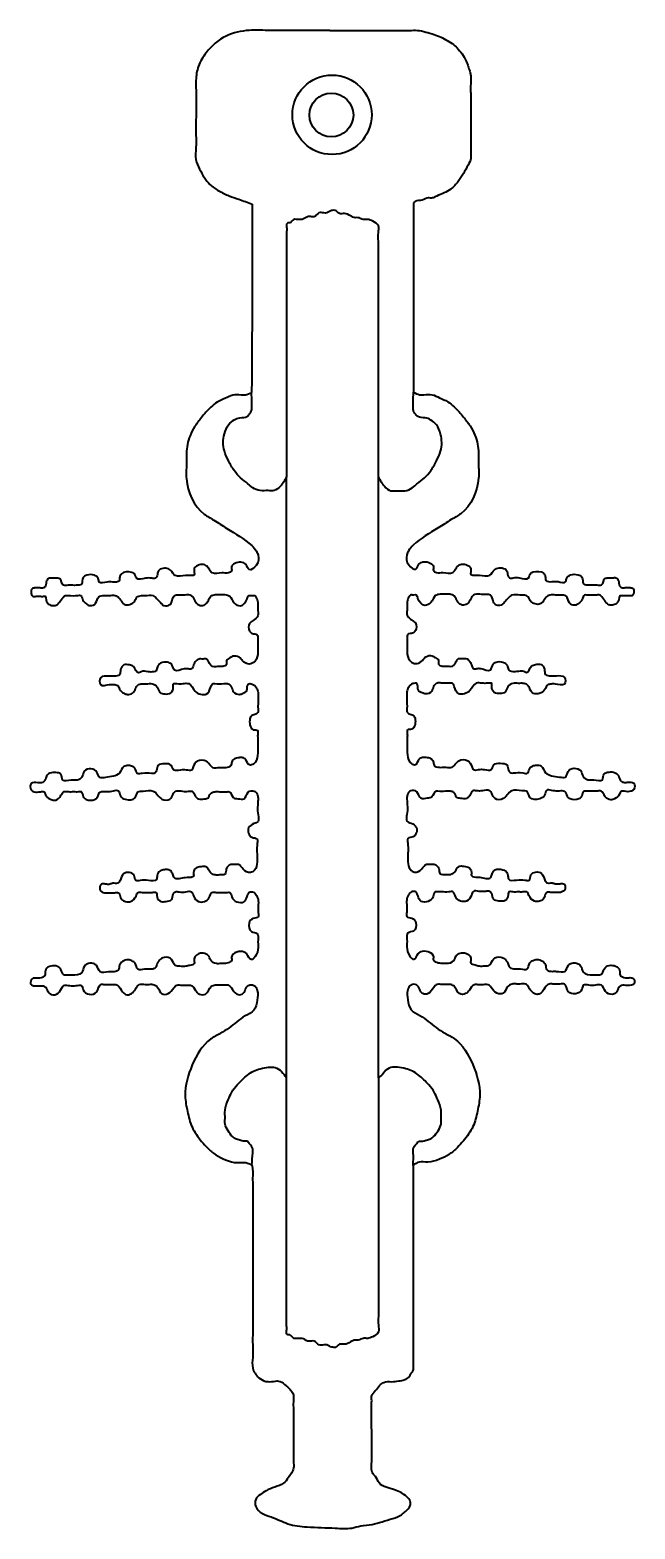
# Model space of a CAD drawing. Header units: millimetres. Extents: x 56 to 784, y -1009 to -248.
# Drawn here: x 655.8 to 784.3, y -566.6 to -248.3 of the extents above; entities that cross this region are included whole.
import ezdxf

# ---------------------------------------------------------------- set-up
doc = ezdxf.new("R2010")
doc.units = ezdxf.units.MM

msp = doc.modelspace()

# ---------------------------------------------------------------- linework, layer by layer
at = {"color": 2, "lineweight": 40}
for centre, radius in [((719.973, -266.311, -158.931), 8.431), ((719.824, -266.361, -158.931), 4.666)]:
    msp.add_circle(centre, radius, dxfattribs=at)
at = {"color": 1, "lineweight": 40}
for points in [[(719.498, -248.392, -158.931), (710.759, -248.392, -158.931), (706.278, -248.392, -158.931), (702.319, -248.392, -158.931), (697.464, -249.586, -158.931), (693.207, -253.168, -158.931), (691.563, -256.004, -158.931), (691.052, -259.013, -158.931), (691.052, -260.373, -158.931), (691.052, -267.549, -158.931), (691.052, -270.637, -158.931), (691.052, -273.283, -158.931), (691.052, -275.834, -158.931), (691.825, -277.865, -158.931), (694.017, -281.091, -158.931), (695.912, -282.446, -158.931), (698.085, -283.522, -158.931), (700.183, -284.248, -158.931), (702.96, -285.286, -158.931)], [(719.498, -248.392, -158.931), (723.221, -248.392, -158.931), (725.873, -248.392, -158.931), (729.972, -248.392, -158.931), (732.51, -248.392, -158.931), (734.122, -248.392, -158.931), (735.298, -248.392, -158.931), (736.396, -248.392, -158.931), (738.091, -248.392, -158.931), (741.654, -249.294, -158.931), (743.131, -249.811, -158.931), (744.444, -250.564, -158.931), (745.794, -251.415, -158.931), (746.792, -252.387, -158.931), (747.83, -253.716, -158.931), (748.625, -255.303, -158.931), (748.964, -256.304, -158.931), (749.296, -257.335, -158.931), (749.433, -258.035, -158.931), (749.433, -259.338, -158.931), (749.433, -262.557, -158.931), (749.433, -269.908, -158.931), (749.433, -270.723, -158.931), (749.433, -271.714, -158.931), (749.433, -272.391, -158.931), (749.433, -273.72, -158.931), (749.433, -274.875, -158.931), (749.433, -275.559, -158.931), (748.871, -276.977, -158.931), (747.875, -278.805, -158.931), (746.777, -280.47, -158.931), (745.178, -282.097, -158.931), (743.782, -282.902, -158.931), (742.221, -283.567, -158.931), (741.299, -283.977, -158.931), (740.416, -283.977, -158.931), (739.136, -284.411, -158.931), (737.611, -284.742, -158.931), (737.249, -284.975, -158.931)]]:
    msp.add_spline(points, degree=3, dxfattribs=at)
at = {"color": 2, "lineweight": 40}
for points in [[(702.96, -285.286, -158.931), (702.96, -289.46, -158.931), (702.96, -297.296, -158.931), (702.96, -303.107, -158.931), (702.96, -311.032, -158.931), (702.873, -325.295, -158.931)], [(737.249, -284.975, -158.931), (737.249, -291.357, -158.931), (737.249, -304.731, -158.931), (737.249, -319.998, -158.931), (737.249, -325.204, -158.931)], [(702.909, -489.299, -158.931), (703.103, -490.559, -158.931), (703.103, -491.624, -158.931), (703.103, -493.396, -158.931), (703.103, -496.241, -158.931), (703.103, -501.578, -158.931), (703.103, -512.995, -158.931), (703.103, -524.623, -158.931), (703.103, -527.53, -158.931), (703.103, -530.195, -158.931), (703.103, -532.416, -158.931), (704.44, -534.47, -158.931), (705.885, -535.247, -158.931), (707.552, -535.247, -158.931), (708.941, -535.247, -158.931), (710.144, -536.151, -158.931), (710.799, -536.675, -158.931), (711.345, -537.351, -158.931), (711.782, -538.158, -158.931), (711.782, -538.812, -158.931), (711.782, -541.97, -158.931), (711.782, -548.032, -158.931), (711.782, -550.464, -158.931), (711.782, -552.207, -158.931), (711.782, -553.665, -158.931), (710.671, -555.728, -158.931), (709.674, -556.866, -158.931), (707.788, -557.684, -158.931), (705.973, -558.466, -158.931), (704.727, -559.249, -158.931), (703.766, -560.316, -158.931), (703.766, -561.81, -158.931), (705.154, -563.304, -158.931), (707.04, -564.05, -158.931), (708.856, -564.762, -158.931), (710.564, -565.473, -158.931), (714.658, -566.149, -158.931), (720.645, -566.39, -158.931)], [(720.645, -566.39, -158.931), (724.166, -566.39, -158.931), (726.076, -565.931, -158.931), (728.468, -565.646, -158.931), (730.604, -565.045, -158.931), (732.89, -564.368, -158.931), (734.735, -563.558, -158.931), (735.555, -562.859, -158.931), (736.596, -561.63, -158.931), (736.596, -560.776, -158.931), (735.833, -559.739, -158.931), (733.248, -558.289, -158.931), (730.001, -556.819, -158.931), (729.21, -555.454, -158.931), (728.48, -554.539, -158.931), (728.38, -553.953, -158.931), (728.38, -553.025, -158.931), (728.38, -544.859, -158.931), (728.38, -543.895, -158.931), (728.38, -542.323, -158.931), (728.38, -539.761, -158.931), (728.38, -539.03, -158.931), (728.38, -538.439, -158.931), (728.72, -537.798, -158.931), (729.161, -537.268, -158.931), (730.044, -536.138, -158.931), (730.938, -535.458, -158.931), (732.616, -535.316, -158.931), (734.121, -535.173, -158.931), (736.407, -534.173, -158.931), (736.684, -533.671, -158.931), (737.145, -533.098, -158.931), (737.281, -532.357, -158.931), (737.281, -529.847, -158.931), (737.281, -528.758, -158.931), (737.281, -515.186, -158.931), (737.281, -501.022, -158.931), (737.281, -498.645, -158.931), (737.281, -496.052, -158.931), (737.281, -490.821, -158.931), (737.281, -490.147, -158.931), (737.281, -489.645, -158.931), (737.209, -489.321, -158.931)]]:
    msp.add_spline(points, degree=3, dxfattribs=at)
at = {"color": 8, "lineweight": 40}
for points in [[(719.99, -286.602, -158.931), (719.435, -286.849, -158.931), (718.825, -287.139, -158.931), (718.245, -287.139, -158.931), (717.17, -287.139, -158.931), (716.169, -287.966, -158.931), (715.617, -287.966, -158.931), (714.76, -287.966, -158.931), (713.628, -288.517, -158.931), (713.062, -288.517, -158.931), (712.379, -288.517, -158.931), (711.828, -288.517, -158.931), (711.015, -289.286, -158.931), (710.565, -289.286, -158.931), (710.303, -289.518, -158.931), (710.303, -290.113, -158.931), (710.303, -291.537, -158.931), (710.303, -292.023, -158.931), (710.303, -294.194, -158.931), (710.303, -300.914, -158.931), (710.303, -311.582, -158.931), (710.303, -323.836, -158.931), (710.303, -329.041, -158.931), (710.303, -337.194, -158.931), (710.303, -343.256, -158.931)], [(729.814, -343.278, -158.931), (729.814, -326.454, -158.931), (729.814, -317.018, -158.931), (729.814, -309.417, -158.931), (729.814, -304.947, -158.931), (729.814, -300.91, -158.931), (729.814, -297.544, -158.931), (729.814, -295.384, -158.931), (729.814, -293.157, -158.931), (729.814, -291.347, -158.931), (729.814, -289.885, -158.931), (728.604, -288.888, -158.931), (727.539, -288.534, -158.931), (726.564, -288.534, -158.931), (725.5, -288.157, -158.931), (724.901, -288.157, -158.931), (723.903, -287.78, -158.931), (722.595, -287.271, -158.931), (721.531, -287.271, -158.931), (720.603, -286.602, -158.931), (719.99, -286.602, -158.931)], [(720.353, -528.047, -158.931), (719.435, -527.8, -158.931), (718.825, -527.51, -158.931), (718.245, -527.51, -158.931), (717.17, -527.51, -158.931), (716.169, -526.683, -158.931), (715.617, -526.683, -158.931), (714.76, -526.683, -158.931), (713.628, -526.132, -158.931), (713.062, -526.132, -158.931), (712.379, -526.132, -158.931), (711.828, -526.132, -158.931), (711.015, -525.363, -158.931), (710.565, -525.363, -158.931), (710.303, -525.131, -158.931), (710.303, -524.536, -158.931), (710.303, -523.112, -158.931), (710.303, -522.626, -158.931), (710.303, -520.455, -158.931), (710.303, -513.735, -158.931), (710.303, -503.067, -158.931), (710.303, -490.813, -158.931), (710.303, -485.608, -158.931), (710.303, -477.455, -158.931), (710.303, -470.792, -158.931)], [(729.814, -470.814, -158.931), (729.814, -488.195, -158.931), (729.814, -497.631, -158.931), (729.814, -505.232, -158.931), (729.814, -509.702, -158.931), (729.814, -513.739, -158.931), (729.814, -517.105, -158.931), (729.814, -519.265, -158.931), (729.814, -521.492, -158.931), (729.814, -523.302, -158.931), (729.814, -524.764, -158.931), (728.604, -525.761, -158.931), (727.539, -526.115, -158.931), (726.564, -526.115, -158.931), (725.5, -526.492, -158.931), (724.901, -526.492, -158.931), (723.903, -526.869, -158.931), (722.595, -527.378, -158.931), (721.531, -527.378, -158.931), (720.603, -528.047, -158.931), (720.353, -528.047, -158.931)]]:
    msp.add_spline(points, degree=3, dxfattribs=at)
at = {"color": 5, "lineweight": 40}
for points in [[(702.873, -325.295, -158.931), (701.54, -325.843, -158.931), (700.631, -325.843, -158.931), (698.879, -325.843, -158.931), (697.295, -326.517, -158.931), (695.577, -327.324, -158.931), (694.229, -328.402, -158.931), (693.151, -329.479, -158.931), (692.208, -330.623, -158.931), (690.827, -332.441, -158.931), (689.782, -334.461, -158.931), (689.022, -338.241, -158.931), (689.022, -340.542, -158.931), (689.022, -343.586, -158.931), (692.809, -351.108, -158.931), (694.821, -352.369, -158.931), (697.618, -354.141, -158.931), (702.9, -357.778, -158.931), (703.899, -358.996, -158.931), (704.243, -359.854, -158.931), (703.874, -361.979, -158.931), (702.337, -362.869, -158.931), (701.698, -361.809, -158.931), (700.57, -361.307, -158.931), (699.278, -361.578, -158.931), (698.612, -362.312, -158.931), (698.612, -363.141, -158.931), (697.973, -363.589, -158.931), (696.532, -363.589, -158.931), (694.52, -363.589, -158.931), (693.718, -362.597, -158.931), (693.378, -362.149, -158.931), (691.171, -362.149, -158.931), (690.637, -362.882, -158.931), (690.637, -364.017, -158.931), (689.769, -364.156, -158.931), (688.844, -364.156, -158.931), (686.66, -364.156, -158.931), (685.626, -363.007, -158.931), (685.226, -362.747, -158.931), (683.065, -363.179, -158.931), (682.772, -364.211, -158.931), (682.423, -364.727, -158.931), (681.669, -364.727, -158.931), (680.3, -364.727, -158.931), (678.429, -364.727, -158.931), (677.926, -363.709, -158.931), (677.41, -363.486, -158.931), (675.209, -363.752, -158.931), (674.851, -364.446, -158.931), (674.719, -365.256, -158.931), (673.371, -365.536, -158.931), (672.13, -365.536, -158.931), (670.5, -365.536, -158.931), (670.288, -364.766, -158.931), (669.481, -364.085, -158.931), (667.853, -364.085, -158.931), (667.059, -364.566, -158.931), (666.711, -365.983, -158.931), (665.601, -366.225, -158.931), (664.85, -366.225, -158.931), (663.904, -366.225, -158.931), (662.898, -366.225, -158.931), (662.48, -365.468, -158.931), (662.235, -364.924, -158.931), (661.518, -364.724, -158.931), (660.565, -364.724, -158.931), (659.82, -364.724, -158.931), (659.321, -365.287, -158.931), (659.062, -366.399, -158.931), (658.651, -366.791, -158.931), (657.862, -366.791, -158.931), (656.833, -366.791, -158.931), (656.178, -367.006, -158.931), (656, -367.649, -158.931), (656.406, -368.54, -158.931), (657.099, -368.54, -158.931), (657.768, -368.54, -158.931), (658.681, -368.54, -158.931), (659.033, -368.54, -158.931), (659.131, -368.903, -158.931), (659.705, -370.198, -158.931), (660.575, -370.523, -158.931), (661.591, -370.314, -158.931), (662.026, -369.81, -158.931), (662.844, -368.79, -158.931), (663.128, -368.465, -158.931), (663.859, -368.372, -158.931), (665.997, -368.372, -158.931), (666.509, -368.372, -158.931), (667.013, -369.374, -158.931), (667.775, -370.167, -158.931), (668.58, -370.542, -158.931), (669.695, -370.027, -158.931), (670.379, -368.641, -158.931), (671.579, -368.384, -158.931), (672.647, -368.384, -158.931), (673.892, -368.384, -158.931), (674.657, -368.852, -158.931), (675.386, -369.865, -158.931), (675.914, -370.274, -158.931), (677.024, -370.274, -158.931), (677.899, -369.748, -158.931), (678.498, -368.769, -158.931), (679.458, -368.399, -158.931), (680.247, -368.399, -158.931), (681.928, -368.399, -158.931), (682.663, -368.986, -158.931), (683.494, -369.883, -158.931), (684.24, -370.523, -158.931), (685.529, -370.322, -158.931), (685.911, -369.692, -158.931), (686.472, -368.413, -158.931), (687.471, -368.25, -158.931), (688.383, -368.25, -158.931), (689.791, -368.25, -158.931), (690.372, -368.668, -158.931), (691.002, -369.773, -158.931), (691.933, -370.489, -158.931), (693.038, -370.286, -158.931), (693.687, -369.443, -158.931), (694.22, -368.552, -158.931), (695.132, -368.204, -158.931), (696.091, -368.204, -158.931), (697.157, -368.204, -158.931), (698.217, -368.509, -158.931), (699.152, -369.957, -158.931), (700.46, -370.564, -158.931), (701.893, -369.101, -158.931), (702.252, -368.385, -158.931), (702.859, -368.385, -158.931), (703.513, -368.385, -158.931), (703.872, -368.805, -158.931), (704.183, -369.801, -158.931), (704.183, -371.171, -158.931), (704.183, -372.712, -158.931), (703.217, -373.677, -158.931), (702.454, -374.315, -158.931), (702.454, -375.934, -158.931), (703.046, -376.479, -158.931), (704.005, -376.697, -158.931), (704.192, -377.564, -158.931), (704.192, -378.319, -158.931), (704.192, -379.581, -158.931), (704.192, -380.933, -158.931), (703.247, -382.625, -158.931), (702.077, -382.926, -158.931), (700.971, -382.278, -158.931), (700.212, -381.472, -158.931), (698.881, -381.298, -158.931), (698.247, -381.635, -158.931), (697.514, -382.278, -158.931), (697.514, -383.06, -158.931), (696.768, -383.457, -158.931), (695.958, -383.457, -158.931), (694.592, -383.457, -158.931), (693.751, -382.489, -158.931), (693.306, -381.87, -158.931), (692.559, -381.87, -158.931), (691.702, -381.87, -158.931), (690.892, -382.473, -158.931), (690.431, -383.441, -158.931), (690.097, -383.98, -158.931), (689.399, -383.98, -158.931), (688.507, -383.98, -158.931), (686.496, -384.247, -158.931), (685.936, -383.078, -158.931), (684.995, -382.568, -158.931), (683.535, -382.768, -158.931), (682.855, -383.538, -158.931), (682.584, -384.357, -158.931), (682.074, -384.577, -158.931), (680.864, -384.577, -158.931), (679.383, -384.577, -158.931), (678.849, -384.81, -158.931), (677.771, -383.476, -158.931), (676.919, -383.139, -158.931), (675.73, -383.139, -158.931), (675.022, -384.103, -158.931), (674.797, -385.259, -158.931), (673.736, -385.516, -158.931), (672.466, -385.516, -158.931), (670.789, -385.857, -158.931), (670.789, -387.277, -158.931), (672.701, -387.277, -158.931), (673.572, -387.277, -158.931), (674.412, -387.513, -158.931), (674.835, -388.255, -158.931), (675.74, -389.15, -158.931), (676.534, -389.374, -158.931), (677.542, -389.15, -158.931), (678.234, -388.093, -158.931), (678.671, -387.411, -158.931), (679.587, -387.127, -158.931), (680.554, -387.127, -158.931), (681.754, -387.127, -158.931), (682.782, -387.838, -158.931), (683.393, -388.967, -158.931), (684.431, -389.292, -158.931), (685.682, -389.059, -158.931), (686.227, -387.754, -158.931), (686.227, -387.189, -158.931), (687.015, -387.097, -158.931), (688.316, -387.097, -158.931), (689.507, -387.097, -158.931), (690.848, -388.681, -158.931), (692.041, -389.334, -158.931), (693.245, -389.334, -158.931), (694.209, -387.789, -158.931), (694.739, -387.074, -158.931), (695.04, -387.074, -158.931), (696.954, -387.074, -158.931), (697.769, -387.074, -158.931), (698.575, -387.804, -158.931), (699.013, -388.849, -158.931), (700.277, -389.376, -158.931), (700.989, -389.174, -158.931), (701.841, -388.547, -158.931), (702.125, -387.194, -158.931), (702.986, -387.194, -158.931), (703.933, -388.001, -158.931), (704.241, -388.947, -158.931), (704.241, -389.893, -158.931), (704.241, -391.261, -158.931), (704.241, -392.364, -158.931), (704.241, -393.091, -158.931), (703.791, -393.594, -158.931), (702.934, -393.872, -158.931), (702.527, -394.546, -158.931), (702.527, -395.855, -158.931), (703.219, -396.876, -158.931), (704.18, -397.055, -158.931), (704.18, -397.715, -158.931), (704.18, -398.657, -158.931), (704.18, -400.347, -158.931), (704.18, -401.788, -158.931), (703.643, -403.837, -158.931), (702.877, -404.372, -158.931), (702.407, -404.372, -158.931), (701.618, -403.224, -158.931), (700.951, -402.83, -158.931), (700.196, -402.83, -158.931), (699.21, -403.06, -158.931), (698.641, -403.738, -158.931), (698.477, -404.493, -158.931), (697.383, -404.952, -158.931), (696.003, -404.952, -158.931), (694.635, -404.952, -158.931), (693.787, -404.063, -158.931), (693.216, -403.568, -158.931), (691.324, -403.568, -158.931), (690.466, -404.799, -158.931), (690.136, -405.437, -158.931), (689.047, -405.437, -158.931), (687.76, -405.437, -158.931), (686.341, -405.437, -158.931), (685.791, -404.458, -158.931), (684.398, -404.11, -158.931), (682.98, -404.475, -158.931), (682.659, -405.593, -158.931), (682.138, -406.158, -158.931), (681.608, -406.158, -158.931), (679.649, -406.158, -158.931), (678.546, -406.158, -158.931), (678.09, -405.077, -158.931), (677.555, -404.687, -158.931), (676.698, -404.487, -158.931), (675.741, -404.698, -158.931), (674.772, -406.1, -158.931), (673.498, -406.753, -158.931), (671.798, -407.021, -158.931), (670.556, -407.021, -158.931), (669.985, -405.881, -158.931), (668.733, -405.172, -158.931), (667.325, -405.713, -158.931), (666.784, -406.929, -158.931), (665.803, -407.593, -158.931), (664.536, -407.593, -158.931), (662.712, -407.593, -158.931), (662.339, -406.345, -158.931), (661.603, -406.006, -158.931), (660.334, -406.006, -158.931), (659.281, -406.719, -158.931), (658.93, -407.68, -158.931), (658.228, -408.144, -158.931), (657.435, -408.144, -158.931), (656.054, -408.325, -158.931), (656.054, -409.665, -158.931), (656.686, -410.051, -158.931), (658.029, -410.051, -158.931), (658.758, -410.051, -158.931), (659.099, -410.688, -158.931), (660.122, -411.631, -158.931), (660.911, -411.871, -158.931), (662.112, -411.219, -158.931), (662.615, -410.397, -158.931), (662.992, -410.031, -158.931), (663.953, -410.031, -158.931), (665.073, -410.031, -158.931), (666.102, -410.031, -158.931), (666.663, -410.031, -158.931), (667.074, -411.071, -158.931), (667.738, -411.676, -158.931), (669.544, -411.676, -158.931), (670.15, -411.162, -158.931), (670.493, -410.282, -158.931), (670.951, -410.031, -158.931), (672.174, -410.031, -158.931), (673.547, -409.848, -158.931), (674.575, -409.848, -158.931), (674.988, -410.895, -158.931), (676.034, -411.664, -158.931), (678.102, -411.342, -158.931), (678.711, -410.102, -158.931), (679.815, -409.919, -158.931), (681.951, -409.919, -158.931), (682.967, -410.832, -158.931), (683.798, -411.607, -158.931), (685.515, -411.607, -158.931), (686.198, -410.537, -158.931), (686.678, -409.946, -158.931), (688.211, -409.946, -158.931), (689.448, -409.946, -158.931), (690.224, -409.946, -158.931), (690.907, -410.961, -158.931), (691.572, -411.57, -158.931), (692.809, -411.57, -158.931), (693.677, -411.312, -158.931), (693.936, -410.776, -158.931), (694.324, -410.297, -158.931), (695.044, -410.038, -158.931), (696.041, -410.038, -158.931), (697.684, -410.038, -158.931), (698.106, -410.038, -158.931), (698.942, -411.254, -158.931), (699.931, -411.532, -158.931), (701.272, -411.532, -158.931), (702.165, -410.141, -158.931), (703.438, -409.941, -158.931), (704.003, -410.435, -158.931), (704.238, -411.753, -158.931), (704.238, -414.963, -158.931), (704.238, -416.394, -158.931), (703.38, -416.831, -158.931), (702.232, -417.741, -158.931), (702.906, -419.704, -158.931), (704.019, -420.07, -158.931), (704.019, -421.49, -158.931), (704.019, -423.219, -158.931), (704.019, -425.008, -158.931), (703.511, -426.688, -158.931), (702.613, -427.204, -158.931), (701.066, -426.516, -158.931), (700.111, -425.524, -158.931), (699.423, -425.524, -158.931), (698.429, -425.524, -158.931), (697.493, -426.459, -158.931), (697.226, -427.528, -158.931), (696.019, -427.731, -158.931), (695.145, -427.731, -158.931), (694.271, -427.348, -158.931), (693.66, -426.462, -158.931), (693.121, -425.972, -158.931), (692.163, -425.972, -158.931), (690.965, -426.319, -158.931), (690.534, -427.204, -158.931), (690.534, -427.946, -158.931), (689.17, -428.295, -158.931), (687.757, -428.477, -158.931), (686.599, -428.477, -158.931), (686.173, -427.771, -158.931), (685.844, -427.029, -158.931), (685.138, -426.603, -158.931), (684.382, -426.603, -158.931), (683.371, -426.907, -158.931), (682.823, -427.844, -158.931), (682.641, -428.672, -158.931), (680.935, -428.903, -158.931), (679.181, -428.903, -158.931), (678.292, -428.903, -158.931), (677.902, -427.808, -158.931), (676.904, -427.19, -158.931), (675.64, -427.484, -158.931), (674.929, -428.918, -158.931), (674.426, -429.495, -158.931), (673.383, -429.495, -158.931), (672.732, -429.678, -158.931), (671.775, -429.678, -158.931), (670.978, -429.678, -158.931), (670.634, -430.794, -158.931), (671.64, -431.505, -158.931), (672.573, -431.505, -158.931), (673.739, -431.505, -158.931), (674.536, -431.505, -158.931), (674.855, -431.934, -158.931), (675.275, -432.964, -158.931), (676.101, -433.371, -158.931), (677.149, -433.371, -158.931), (678.308, -432.2, -158.931), (678.764, -431.424, -158.931), (679.59, -431.424, -158.931), (680.601, -431.424, -158.931), (681.735, -431.424, -158.931), (682.586, -431.424, -158.931), (682.771, -432.385, -158.931), (683.671, -433.359, -158.931), (684.682, -433.359, -158.931), (685.829, -432.964, -158.931), (686.236, -431.745, -158.931), (686.68, -431.301, -158.931), (687.457, -431.301, -158.931), (688.899, -431.301, -158.931), (690.122, -431.301, -158.931), (690.556, -432.169, -158.931), (691.597, -433.37, -158.931), (692.848, -433.37, -158.931), (693.889, -432.528, -158.931), (694.459, -431.413, -158.931), (695.376, -431.413, -158.931), (696.838, -431.413, -158.931), (697.731, -431.413, -158.931), (698.229, -431.413, -158.931), (698.667, -432.403, -158.931), (699.703, -433.417, -158.931), (701.196, -433.417, -158.931), (701.893, -432.323, -158.931), (702.351, -431.408, -158.931), (703.267, -431.408, -158.931), (703.924, -432.065, -158.931), (704.282, -433.199, -158.931), (704.282, -434.273, -158.931), (704.282, -435.686, -158.931), (704.282, -436.641, -158.931), (703.218, -436.956, -158.931), (702.332, -437.979, -158.931), (702.832, -439.717, -158.931), (704.048, -440.156, -158.931), (704.235, -441.521, -158.931), (704.235, -443.107, -158.931), (703.63, -445.055, -158.931), (702.75, -445.709, -158.931), (701.851, -444.504, -158.931), (701.298, -444.095, -158.931), (699.744, -444.095, -158.931), (698.619, -445.199, -158.931), (698.619, -445.934, -158.931), (697.924, -446.363, -158.931), (696.775, -446.547, -158.931), (696.333, -446.547, -158.931), (695.385, -446.547, -158.931), (694.131, -445.736, -158.931), (693.705, -444.877, -158.931), (693.183, -444.524, -158.931), (692.036, -444.351, -158.931), (690.664, -445.515, -158.931), (690.664, -446.511, -158.931), (689.719, -446.925, -158.931), (688.917, -447.119, -158.931), (687.622, -447.119, -158.931), (686.651, -446.925, -158.931), (685.875, -445.683, -158.931), (684.275, -445.26, -158.931), (683.324, -445.801, -158.931), (682.717, -446.79, -158.931), (682.401, -447.462, -158.931), (681.279, -447.752, -158.931), (680.091, -447.752, -158.931), (678.679, -447.752, -158.931), (678.111, -446.486, -158.931), (677.451, -445.985, -158.931), (676.62, -445.735, -158.931), (675.419, -446.117, -158.931), (674.812, -446.869, -158.931), (674.548, -447.911, -158.931), (673.291, -448.281, -158.931), (672.442, -448.281, -158.931), (670.665, -448.281, -158.931), (669.909, -446.982, -158.931), (669.193, -446.532, -158.931), (668.225, -446.532, -158.931), (667.349, -447.088, -158.931), (666.766, -448.467, -158.931), (664.725, -449.006, -158.931), (663.856, -449.006, -158.931), (662.92, -448.881, -158.931), (662.344, -447.829, -158.931), (661.25, -447.036, -158.931), (659.053, -448.04, -158.931), (658.919, -449.088, -158.931), (658.474, -449.466, -158.931), (657.066, -449.627, -158.931), (656.248, -449.762, -158.931), (655.911, -450.807, -158.931), (657.407, -451.295, -158.931), (658.637, -451.295, -158.931), (659.241, -451.705, -158.931), (659.673, -452.61, -158.931), (660.643, -453.17, -158.931), (662.067, -452.545, -158.931), (662.93, -451.23, -158.931), (664.203, -451.23, -158.931), (665.562, -451.23, -158.931), (666.749, -451.23, -158.931), (667.094, -452.114, -158.931), (668.385, -453.053, -158.931), (669.967, -452.533, -158.931), (670.791, -450.973, -158.931), (671.767, -450.973, -158.931), (672.395, -450.973, -158.931), (673.263, -450.973, -158.931), (674.021, -450.973, -158.931), (675.17, -452.143, -158.931), (675.712, -452.858, -158.931), (676.558, -453.183, -158.931), (677.533, -452.728, -158.931), (678.357, -451.688, -158.931), (679.008, -450.973, -158.931), (680.222, -450.973, -158.931), (680.872, -450.973, -158.931), (681.891, -450.973, -158.931), (682.932, -451.667, -158.931), (683.756, -452.923, -158.931), (685.143, -452.923, -158.931), (686.314, -451.71, -158.931), (686.986, -451.125, -158.931), (688.07, -451.125, -158.931), (689.197, -451.125, -158.931), (689.917, -451.125, -158.931), (690.971, -452.273, -158.931), (691.783, -453.019, -158.931), (693.099, -453.019, -158.931), (694.306, -451.374, -158.931), (695.118, -451.067, -158.931), (695.865, -451.067, -158.931), (696.786, -451.067, -158.931), (697.796, -451.067, -158.931), (698.564, -451.681, -158.931), (699.727, -453.019, -158.931), (700.868, -453.019, -158.931), (702.207, -451.177, -158.931), (703.366, -451.177, -158.931), (704.072, -452.224, -158.931), (704.072, -454.296, -158.931), (703.344, -456.455, -158.931), (701.514, -457.667, -158.931), (698.047, -460.223, -158.931), (696.208, -461.374, -158.931), (694.147, -462.592, -158.931), (690.265, -468.053, -158.931), (688.765, -474.611, -158.931), (689.244, -477.978, -158.931), (690.213, -481.24, -158.931), (692.257, -484.287, -158.931), (693.513, -485.684, -158.931), (695.271, -487.154, -158.931), (697.351, -488.194, -158.931), (699.826, -488.803, -158.931), (701.665, -488.803, -158.931), (702.909, -489.299, -158.931)], [(737.249, -325.204, -158.931), (738.581, -325.751, -158.931), (739.491, -325.751, -158.931), (741.243, -325.751, -158.931), (742.826, -326.425, -158.931), (744.545, -327.233, -158.931), (745.892, -328.31, -158.931), (746.97, -329.387, -158.931), (747.913, -330.532, -158.931), (749.295, -332.349, -158.931), (750.339, -334.369, -158.931), (751.1, -338.15, -158.931), (751.1, -340.45, -158.931), (751.1, -343.494, -158.931), (747.312, -351.016, -158.931), (745.3, -352.277, -158.931), (742.504, -354.049, -158.931), (737.222, -357.686, -158.931), (736.223, -358.904, -158.931), (735.879, -359.762, -158.931), (736.247, -361.887, -158.931), (737.785, -362.777, -158.931), (738.424, -361.717, -158.931), (739.552, -361.215, -158.931), (740.843, -361.487, -158.931), (741.51, -362.22, -158.931), (741.51, -363.049, -158.931), (742.149, -363.497, -158.931), (743.59, -363.497, -158.931), (745.602, -363.497, -158.931), (746.404, -362.505, -158.931), (746.744, -362.057, -158.931), (748.95, -362.057, -158.931), (749.485, -362.79, -158.931), (749.485, -363.925, -158.931), (750.353, -364.064, -158.931), (751.278, -364.064, -158.931), (753.462, -364.064, -158.931), (754.496, -362.915, -158.931), (754.896, -362.655, -158.931), (757.057, -363.087, -158.931), (757.35, -364.119, -158.931), (757.699, -364.636, -158.931), (758.453, -364.636, -158.931), (759.822, -364.636, -158.931), (761.693, -364.636, -158.931), (762.195, -363.617, -158.931), (762.712, -363.394, -158.931), (764.912, -363.66, -158.931), (765.271, -364.354, -158.931), (765.403, -365.164, -158.931), (766.751, -365.445, -158.931), (767.991, -365.445, -158.931), (769.621, -365.445, -158.931), (769.834, -364.674, -158.931), (770.64, -363.993, -158.931), (772.269, -363.993, -158.931), (773.063, -364.474, -158.931), (773.411, -365.892, -158.931), (774.52, -366.134, -158.931), (775.271, -366.134, -158.931), (776.217, -366.134, -158.931), (777.224, -366.134, -158.931), (777.641, -365.376, -158.931), (777.887, -364.832, -158.931), (778.604, -364.632, -158.931), (779.557, -364.632, -158.931), (780.301, -364.632, -158.931), (780.8, -365.195, -158.931), (781.06, -366.307, -158.931), (781.47, -366.699, -158.931), (782.26, -366.699, -158.931), (783.288, -366.699, -158.931), (783.943, -366.915, -158.931), (784.122, -367.558, -158.931), (783.716, -368.448, -158.931), (783.023, -368.448, -158.931), (782.353, -368.448, -158.931), (781.441, -368.448, -158.931), (781.089, -368.448, -158.931), (780.991, -368.812, -158.931), (780.416, -370.106, -158.931), (779.546, -370.431, -158.931), (778.531, -370.222, -158.931), (778.096, -369.718, -158.931), (777.278, -368.698, -158.931), (776.994, -368.373, -158.931), (776.263, -368.28, -158.931), (774.125, -368.28, -158.931), (773.612, -368.28, -158.931), (773.109, -369.282, -158.931), (772.347, -370.075, -158.931), (771.541, -370.45, -158.931), (770.426, -369.935, -158.931), (769.742, -368.549, -158.931), (768.542, -368.292, -158.931), (767.475, -368.292, -158.931), (766.23, -368.292, -158.931), (765.465, -368.76, -158.931), (764.735, -369.773, -158.931), (764.208, -370.182, -158.931), (763.097, -370.182, -158.931), (762.223, -369.656, -158.931), (761.624, -368.678, -158.931), (760.664, -368.307, -158.931), (759.875, -368.307, -158.931), (758.194, -368.307, -158.931), (757.458, -368.894, -158.931), (756.627, -369.791, -158.931), (755.882, -370.431, -158.931), (754.592, -370.23, -158.931), (754.21, -369.6, -158.931), (753.649, -368.322, -158.931), (752.651, -368.159, -158.931), (751.739, -368.159, -158.931), (750.331, -368.159, -158.931), (749.749, -368.577, -158.931), (749.119, -369.681, -158.931), (748.189, -370.397, -158.931), (747.084, -370.194, -158.931), (746.434, -369.351, -158.931), (745.901, -368.46, -158.931), (744.99, -368.112, -158.931), (744.03, -368.112, -158.931), (742.964, -368.112, -158.931), (741.905, -368.418, -158.931), (740.97, -369.865, -158.931), (739.661, -370.472, -158.931), (738.228, -369.009, -158.931), (737.87, -368.293, -158.931), (737.262, -368.293, -158.931), (736.608, -368.293, -158.931), (736.25, -368.713, -158.931), (735.938, -369.709, -158.931), (735.938, -371.079, -158.931), (735.938, -372.62, -158.931), (736.904, -373.585, -158.931), (737.667, -374.223, -158.931), (737.667, -375.842, -158.931), (737.076, -376.387, -158.931), (736.117, -376.605, -158.931), (735.93, -377.472, -158.931), (735.93, -378.227, -158.931), (735.93, -379.49, -158.931), (735.93, -380.841, -158.931), (736.875, -382.534, -158.931), (738.044, -382.834, -158.931), (739.151, -382.186, -158.931), (739.909, -381.381, -158.931), (741.241, -381.207, -158.931), (741.875, -381.543, -158.931), (742.608, -382.187, -158.931), (742.608, -382.968, -158.931), (743.353, -383.365, -158.931), (744.163, -383.365, -158.931), (745.529, -383.365, -158.931), (746.371, -382.397, -158.931), (746.816, -381.778, -158.931), (747.562, -381.778, -158.931), (748.42, -381.778, -158.931), (749.23, -382.381, -158.931), (749.691, -383.349, -158.931), (750.024, -383.889, -158.931), (750.723, -383.889, -158.931), (751.615, -383.889, -158.931), (753.626, -384.156, -158.931), (754.186, -382.986, -158.931), (755.126, -382.476, -158.931), (756.587, -382.676, -158.931), (757.267, -383.446, -158.931), (757.537, -384.265, -158.931), (758.047, -384.485, -158.931), (759.258, -384.485, -158.931), (760.739, -384.485, -158.931), (761.273, -384.718, -158.931), (762.35, -383.384, -158.931), (763.202, -383.047, -158.931), (764.392, -383.047, -158.931), (765.099, -384.011, -158.931), (765.325, -385.167, -158.931), (766.386, -385.424, -158.931), (767.656, -385.424, -158.931), (769.333, -385.765, -158.931), (769.333, -387.186, -158.931), (767.421, -387.186, -158.931), (766.55, -387.186, -158.931), (765.709, -387.421, -158.931), (765.287, -388.164, -158.931), (764.381, -389.058, -158.931), (763.587, -389.282, -158.931), (762.58, -389.058, -158.931), (761.888, -388.001, -158.931), (761.45, -387.32, -158.931), (760.535, -387.035, -158.931), (759.568, -387.035, -158.931), (758.367, -387.035, -158.931), (757.339, -387.747, -158.931), (756.729, -388.875, -158.931), (755.691, -389.201, -158.931), (754.439, -388.967, -158.931), (753.895, -387.662, -158.931), (753.895, -387.098, -158.931), (753.107, -387.005, -158.931), (751.806, -387.005, -158.931), (750.615, -387.005, -158.931), (749.274, -388.589, -158.931), (748.081, -389.242, -158.931), (746.877, -389.242, -158.931), (745.912, -387.697, -158.931), (745.383, -386.982, -158.931), (745.082, -386.982, -158.931), (743.167, -386.982, -158.931), (742.352, -386.982, -158.931), (741.547, -387.713, -158.931), (741.109, -388.757, -158.931), (739.844, -389.284, -158.931), (739.132, -389.082, -158.931), (738.281, -388.455, -158.931), (737.996, -387.102, -158.931), (737.135, -387.102, -158.931), (736.189, -387.91, -158.931), (735.881, -388.855, -158.931), (735.881, -389.801, -158.931), (735.881, -391.17, -158.931), (735.881, -392.272, -158.931), (735.881, -392.999, -158.931), (736.331, -393.502, -158.931), (737.187, -393.78, -158.931), (737.594, -394.455, -158.931), (737.594, -395.763, -158.931), (736.903, -396.784, -158.931), (735.942, -396.964, -158.931), (735.942, -397.623, -158.931), (735.942, -398.565, -158.931), (735.942, -400.255, -158.931), (735.942, -401.696, -158.931), (736.478, -403.745, -158.931), (737.244, -404.281, -158.931), (737.715, -404.281, -158.931), (738.503, -403.132, -158.931), (739.171, -402.739, -158.931), (739.926, -402.739, -158.931), (740.911, -402.968, -158.931), (741.48, -403.646, -158.931), (741.645, -404.401, -158.931), (742.739, -404.86, -158.931), (744.118, -404.86, -158.931), (745.486, -404.86, -158.931), (746.334, -403.971, -158.931), (746.906, -403.476, -158.931), (748.798, -403.476, -158.931), (749.656, -404.707, -158.931), (749.986, -405.345, -158.931), (751.075, -405.345, -158.931), (752.362, -405.345, -158.931), (753.78, -405.345, -158.931), (754.33, -404.367, -158.931), (755.723, -404.018, -158.931), (757.141, -404.383, -158.931), (757.463, -405.502, -158.931), (757.983, -406.066, -158.931), (758.514, -406.066, -158.931), (760.473, -406.066, -158.931), (761.575, -406.066, -158.931), (762.032, -404.985, -158.931), (762.566, -404.595, -158.931), (763.423, -404.395, -158.931), (764.381, -404.606, -158.931), (765.349, -406.008, -158.931), (766.623, -406.661, -158.931), (768.324, -406.93, -158.931), (769.566, -406.93, -158.931), (770.136, -405.789, -158.931), (771.388, -405.08, -158.931), (772.797, -405.621, -158.931), (773.338, -406.837, -158.931), (774.318, -407.501, -158.931), (775.586, -407.501, -158.931), (777.409, -407.501, -158.931), (777.783, -406.253, -158.931), (778.519, -405.914, -158.931), (779.787, -405.914, -158.931), (780.841, -406.627, -158.931), (781.192, -407.588, -158.931), (781.894, -408.052, -158.931), (782.686, -408.052, -158.931), (784.068, -408.233, -158.931), (784.068, -409.573, -158.931), (783.435, -409.959, -158.931), (782.092, -409.959, -158.931), (781.364, -409.959, -158.931), (781.023, -410.596, -158.931), (780, -411.539, -158.931), (779.211, -411.779, -158.931), (778.01, -411.127, -158.931), (777.507, -410.305, -158.931), (777.13, -409.939, -158.931), (776.169, -409.939, -158.931), (775.048, -409.939, -158.931), (774.019, -409.939, -158.931), (773.459, -409.939, -158.931), (773.047, -410.979, -158.931), (772.384, -411.584, -158.931), (770.577, -411.584, -158.931), (769.971, -411.07, -158.931), (769.628, -410.19, -158.931), (769.171, -409.939, -158.931), (767.947, -409.939, -158.931), (766.575, -409.756, -158.931), (765.547, -409.756, -158.931), (765.133, -410.803, -158.931), (764.088, -411.572, -158.931), (762.019, -411.251, -158.931), (761.41, -410.011, -158.931), (760.307, -409.827, -158.931), (758.171, -409.827, -158.931), (757.155, -410.74, -158.931), (756.324, -411.515, -158.931), (754.607, -411.515, -158.931), (753.923, -410.445, -158.931), (753.443, -409.854, -158.931), (751.91, -409.854, -158.931), (750.673, -409.854, -158.931), (749.898, -409.854, -158.931), (749.214, -410.869, -158.931), (748.55, -411.478, -158.931), (747.312, -411.478, -158.931), (746.444, -411.22, -158.931), (746.186, -410.685, -158.931), (745.798, -410.205, -158.931), (745.078, -409.946, -158.931), (744.081, -409.946, -158.931), (742.437, -409.946, -158.931), (742.016, -409.946, -158.931), (741.18, -411.162, -158.931), (740.191, -411.44, -158.931), (738.85, -411.44, -158.931), (737.956, -410.049, -158.931), (736.684, -409.849, -158.931), (736.119, -410.343, -158.931), (735.883, -411.661, -158.931), (735.883, -414.871, -158.931), (735.883, -416.302, -158.931), (736.742, -416.739, -158.931), (737.89, -417.65, -158.931), (737.215, -419.612, -158.931), (736.103, -419.978, -158.931), (736.103, -421.398, -158.931), (736.103, -423.127, -158.931), (736.103, -424.916, -158.931), (736.61, -426.596, -158.931), (737.508, -427.112, -158.931), (739.056, -426.425, -158.931), (740.011, -425.432, -158.931), (740.699, -425.432, -158.931), (741.692, -425.432, -158.931), (742.629, -426.367, -158.931), (742.896, -427.436, -158.931), (744.103, -427.639, -158.931), (744.977, -427.639, -158.931), (745.851, -427.256, -158.931), (746.462, -426.371, -158.931), (747.001, -425.88, -158.931), (747.959, -425.88, -158.931), (749.156, -426.227, -158.931), (749.587, -427.112, -158.931), (749.587, -427.854, -158.931), (750.952, -428.203, -158.931), (752.365, -428.385, -158.931), (753.522, -428.385, -158.931), (753.949, -427.679, -158.931), (754.277, -426.937, -158.931), (754.984, -426.511, -158.931), (755.739, -426.511, -158.931), (756.75, -426.815, -158.931), (757.298, -427.753, -158.931), (757.481, -428.58, -158.931), (759.186, -428.811, -158.931), (760.941, -428.811, -158.931), (761.83, -428.811, -158.931), (762.22, -427.716, -158.931), (763.217, -427.098, -158.931), (764.481, -427.392, -158.931), (765.193, -428.826, -158.931), (765.696, -429.403, -158.931), (766.739, -429.403, -158.931), (767.389, -429.587, -158.931), (768.346, -429.587, -158.931), (769.144, -429.587, -158.931), (769.487, -430.702, -158.931), (768.481, -431.413, -158.931), (767.549, -431.413, -158.931), (766.383, -431.413, -158.931), (765.585, -431.413, -158.931), (765.266, -431.843, -158.931), (764.847, -432.872, -158.931), (764.021, -433.279, -158.931), (762.973, -433.279, -158.931), (761.814, -432.109, -158.931), (761.358, -431.332, -158.931), (760.532, -431.332, -158.931), (759.521, -431.332, -158.931), (758.386, -431.332, -158.931), (757.535, -431.332, -158.931), (757.35, -432.293, -158.931), (756.45, -433.267, -158.931), (755.439, -433.267, -158.931), (754.293, -432.872, -158.931), (753.886, -431.653, -158.931), (753.442, -431.209, -158.931), (752.665, -431.209, -158.931), (751.222, -431.209, -158.931), (749.999, -431.209, -158.931), (749.566, -432.077, -158.931), (748.525, -433.278, -158.931), (747.273, -433.278, -158.931), (746.233, -432.436, -158.931), (745.663, -431.322, -158.931), (744.746, -431.322, -158.931), (743.284, -431.322, -158.931), (742.39, -431.322, -158.931), (741.893, -431.322, -158.931), (741.454, -432.311, -158.931), (740.419, -433.326, -158.931), (738.926, -433.326, -158.931), (738.229, -432.231, -158.931), (737.771, -431.316, -158.931), (736.855, -431.316, -158.931), (736.198, -431.973, -158.931), (735.839, -433.107, -158.931), (735.839, -434.181, -158.931), (735.839, -435.594, -158.931), (735.839, -436.549, -158.931), (736.904, -436.864, -158.931), (737.79, -437.887, -158.931), (737.29, -439.625, -158.931), (736.073, -440.064, -158.931), (735.887, -441.429, -158.931), (735.887, -443.016, -158.931), (736.492, -444.964, -158.931), (737.371, -445.618, -158.931), (738.271, -444.412, -158.931), (738.823, -444.003, -158.931), (740.377, -444.003, -158.931), (741.502, -445.107, -158.931), (741.502, -445.842, -158.931), (742.198, -446.271, -158.931), (743.347, -446.455, -158.931), (743.789, -446.455, -158.931), (744.737, -446.455, -158.931), (745.99, -445.645, -158.931), (746.416, -444.785, -158.931), (746.939, -444.432, -158.931), (748.086, -444.259, -158.931), (749.458, -445.423, -158.931), (749.458, -446.419, -158.931), (750.403, -446.833, -158.931), (751.205, -447.027, -158.931), (752.5, -447.027, -158.931), (753.47, -446.833, -158.931), (754.247, -445.591, -158.931), (755.847, -445.168, -158.931), (756.797, -445.709, -158.931), (757.404, -446.698, -158.931), (757.721, -447.371, -158.931), (758.843, -447.661, -158.931), (760.031, -447.661, -158.931), (761.443, -447.661, -158.931), (762.01, -446.395, -158.931), (762.67, -445.893, -158.931), (763.502, -445.643, -158.931), (764.703, -446.025, -158.931), (765.31, -446.777, -158.931), (765.574, -447.819, -158.931), (766.831, -448.189, -158.931), (767.68, -448.189, -158.931), (769.457, -448.189, -158.931), (770.213, -446.89, -158.931), (770.929, -446.44, -158.931), (771.897, -446.44, -158.931), (772.772, -446.996, -158.931), (773.356, -448.375, -158.931), (775.397, -448.914, -158.931), (776.266, -448.914, -158.931), (777.201, -448.789, -158.931), (777.778, -447.737, -158.931), (778.872, -446.944, -158.931), (781.069, -447.948, -158.931), (781.203, -448.997, -158.931), (781.648, -449.374, -158.931), (783.055, -449.535, -158.931), (783.874, -449.67, -158.931), (784.211, -450.715, -158.931), (782.714, -451.203, -158.931), (781.485, -451.203, -158.931), (780.88, -451.613, -158.931), (780.449, -452.518, -158.931), (779.478, -453.079, -158.931), (778.054, -452.453, -158.931), (777.191, -451.138, -158.931), (775.918, -451.138, -158.931), (774.559, -451.138, -158.931), (773.373, -451.138, -158.931), (773.027, -452.022, -158.931), (771.737, -452.961, -158.931), (770.154, -452.441, -158.931), (769.331, -450.881, -158.931), (768.355, -450.881, -158.931), (767.726, -450.881, -158.931), (766.859, -450.881, -158.931), (766.1, -450.881, -158.931), (764.951, -452.051, -158.931), (764.409, -452.766, -158.931), (763.564, -453.091, -158.931), (762.588, -452.636, -158.931), (761.764, -451.596, -158.931), (761.114, -450.881, -158.931), (759.9, -450.881, -158.931), (759.25, -450.881, -158.931), (758.231, -450.881, -158.931), (757.19, -451.575, -158.931), (756.366, -452.831, -158.931), (754.979, -452.831, -158.931), (753.808, -451.618, -158.931), (753.136, -451.033, -158.931), (752.052, -451.033, -158.931), (750.924, -451.033, -158.931), (750.204, -451.033, -158.931), (749.151, -452.181, -158.931), (748.339, -452.927, -158.931), (747.022, -452.927, -158.931), (745.815, -451.282, -158.931), (745.003, -450.975, -158.931), (744.257, -450.975, -158.931), (743.335, -450.975, -158.931), (742.326, -450.975, -158.931), (741.558, -451.589, -158.931), (740.395, -452.927, -158.931), (739.254, -452.927, -158.931), (737.915, -451.085, -158.931), (736.756, -451.085, -158.931), (736.05, -452.133, -158.931), (736.05, -454.204, -158.931), (736.778, -456.363, -158.931), (738.608, -457.575, -158.931), (742.074, -460.131, -158.931), (743.914, -461.282, -158.931), (745.974, -462.5, -158.931), (749.857, -467.962, -158.931), (751.357, -474.52, -158.931), (750.877, -477.886, -158.931), (749.909, -481.148, -158.931), (747.864, -484.195, -158.931), (746.609, -485.593, -158.931), (744.851, -487.062, -158.931), (742.77, -488.102, -158.931), (740.295, -488.711, -158.931), (738.457, -488.711, -158.931), (737.209, -489.321, -158.931)], [(710.303, -470.792, -158.931), (710.303, -343.256, -158.931)], [(729.814, -470.814, -158.931), (729.814, -343.278, -158.931)]]:
    msp.add_spline(points, degree=3, dxfattribs=at)
at = {"color": 6, "lineweight": 40}
for points in [[(710.303, -343.256, -158.931), (709.007, -345.176, -158.931), (707.646, -346.115, -158.931), (706.414, -346.115, -158.931), (704.664, -346.115, -158.931), (703.109, -345.5, -158.931), (702.104, -344.658, -158.931), (700.516, -343.395, -158.931), (699.187, -341.873, -158.931), (697.988, -339.8, -158.931), (697.081, -337.696, -158.931), (697.081, -334.073, -158.931), (697.99, -332.115, -158.931), (699.137, -331.097, -158.931), (700.336, -330.646, -158.931), (701.956, -330.37, -158.931), (702.409, -329.878, -158.931), (702.811, -329.257, -158.931), (702.902, -328.487, -158.931), (702.902, -327.327, -158.931), (702.873, -325.295, -158.931)], [(729.814, -343.278, -158.931), (731.111, -345.197, -158.931), (732.472, -346.137, -158.931), (733.703, -346.137, -158.931), (735.453, -346.137, -158.931), (737.009, -345.521, -158.931), (738.013, -344.679, -158.931), (739.601, -343.416, -158.931), (740.93, -341.895, -158.931), (742.129, -339.822, -158.931), (743.036, -337.717, -158.931), (743.036, -334.095, -158.931), (742.127, -332.137, -158.931), (740.98, -331.119, -158.931), (739.782, -330.668, -158.931), (738.162, -330.392, -158.931), (737.708, -329.9, -158.931), (737.307, -329.279, -158.931), (737.215, -328.508, -158.931), (737.215, -327.348, -158.931), (737.249, -325.204, -158.931)]]:
    msp.add_spline(points, degree=3, dxfattribs=at)
at = {"color": 4, "lineweight": 40}
for points in [[(702.909, -489.299, -158.931), (703.134, -486.709, -158.931), (703.134, -485.895, -158.931), (702.367, -484.718, -158.931), (701.824, -484.235, -158.931), (701.32, -484.235, -158.931), (700.347, -484.038, -158.931), (699.469, -483.753, -158.931), (698.828, -483.291, -158.931), (697.862, -482.068, -158.931), (697.224, -480.613, -158.931), (697.224, -479.43, -158.931), (697.224, -477.637, -158.931), (697.922, -475.454, -158.931), (698.65, -473.846, -158.931), (699.838, -472.276, -158.931), (702.028, -470.203, -158.931), (703.298, -469.369, -158.931), (704.714, -468.885, -158.931), (706.484, -468.541, -158.931), (707.515, -468.541, -158.931), (708.915, -469.201, -158.931), (710.023, -470.425, -158.931), (710.303, -470.792, -158.931)], [(737.209, -489.321, -158.931), (737.209, -486.709, -158.931), (737.209, -485.895, -158.931), (737.975, -484.718, -158.931), (738.519, -484.235, -158.931), (739.022, -484.235, -158.931), (739.995, -484.038, -158.931), (740.873, -483.753, -158.931), (741.514, -483.291, -158.931), (742.481, -482.068, -158.931), (743.118, -480.613, -158.931), (743.118, -479.43, -158.931), (743.118, -477.637, -158.931), (742.42, -475.454, -158.931), (741.692, -473.846, -158.931), (740.504, -472.276, -158.931), (738.314, -470.203, -158.931), (737.044, -469.369, -158.931), (735.629, -468.885, -158.931), (733.858, -468.541, -158.931), (732.828, -468.541, -158.931), (731.428, -469.201, -158.931), (730.32, -470.425, -158.931), (729.814, -470.814, -158.931)]]:
    msp.add_spline(points, degree=3, dxfattribs=at)

doc.saveas('drawing.dxf')
